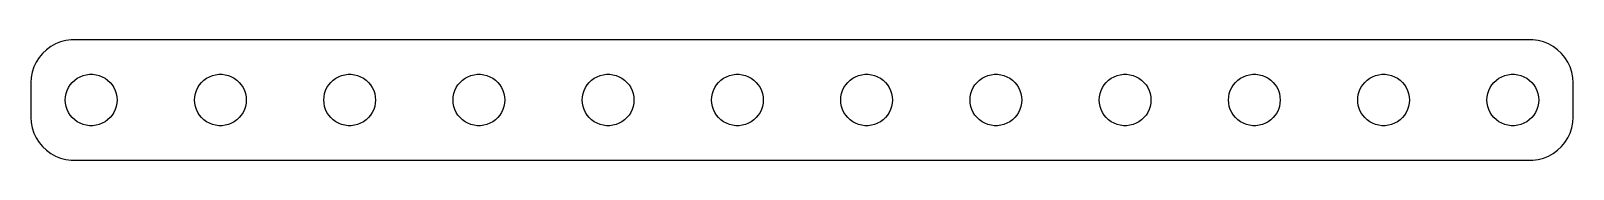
# Model space of a CAD drawing. Header units: metres. Extents: x -90 to 90, y 17 to 31.
import ezdxf

# ---------------------------------------------------------------- set-up
doc = ezdxf.new("R2010")
doc.units = ezdxf.units.M

msp = doc.modelspace()

# ---------------------------------------------------------------- linework, layer by layer
for p, q in [((-86.6289, 30.5241), (-87.1791, 30.2216)), ((-86.0451, 30.7553), (-86.6289, 30.5241)), ((-85.4369, 30.9114), (-86.0451, 30.7553)), ((-84.8139, 30.9901), (-85.4369, 30.9114)), ((84.8139, 30.9901), (-84.8139, 30.9901)), ((85.4369, 30.9114), (84.8139, 30.9901)), ((86.0451, 30.7553), (85.4369, 30.9114)), ((86.6289, 30.5241), (86.0451, 30.7553)), ((87.1791, 30.2216), (86.6289, 30.5241)), ((-88.5451, 28.9389), (-88.8815, 28.4088)), ((-88.1448, 29.4227), (-88.5451, 28.9389)), ((-87.6871, 29.8526), (-88.1448, 29.4227)), ((-87.1791, 30.2216), (-87.6871, 29.8526)), ((87.6871, 29.8526), (87.1791, 30.2216)), ((88.1448, 29.4227), (87.6871, 29.8526)), ((88.5451, 28.9389), (88.1448, 29.4227)), ((88.8815, 28.4088), (88.5451, 28.9389)), ((-89.3429, 27.2434), (-89.4606, 26.6267)), ((-89.1489, 27.8406), (-89.3429, 27.2434)), ((-88.8815, 28.4088), (-89.1489, 27.8406)), ((-83.7773, 26.7145), (-83.427, 26.8532)), ((-83.427, 26.8532), (-83.0621, 26.9469)), ((-83.0621, 26.9469), (-82.6884, 26.9941)), ((-82.6884, 26.9941), (-82.3116, 26.9941)), ((-82.3116, 26.9941), (-81.9379, 26.9469)), ((-81.9379, 26.9469), (-81.573, 26.8532)), ((-81.573, 26.8532), (-81.2227, 26.7145)), ((-68.7773, 26.7145), (-68.427, 26.8532)), ((-68.427, 26.8532), (-68.0621, 26.9469)), ((-68.0621, 26.9469), (-67.6884, 26.9941)), ((-67.6884, 26.9941), (-67.3116, 26.9941)), ((-67.3116, 26.9941), (-66.9379, 26.9469)), ((-66.9379, 26.9469), (-66.573, 26.8532)), ((-66.573, 26.8532), (-66.2227, 26.7145)), ((-53.7773, 26.7145), (-53.427, 26.8532)), ((-53.427, 26.8532), (-53.0621, 26.9469)), ((-53.0621, 26.9469), (-52.6884, 26.9941)), ((-52.6884, 26.9941), (-52.3116, 26.9941)), ((-52.3116, 26.9941), (-51.9379, 26.9469)), ((-51.9379, 26.9469), (-51.5729, 26.8532)), ((-51.5729, 26.8532), (-51.2227, 26.7145)), ((-38.7773, 26.7145), (-38.427, 26.8532)), ((-38.427, 26.8532), (-38.0621, 26.9469)), ((-38.0621, 26.9469), (-37.6884, 26.9941)), ((-37.6884, 26.9941), (-37.3116, 26.9941)), ((-37.3116, 26.9941), (-36.9379, 26.9469)), ((-36.9379, 26.9469), (-36.5729, 26.8532)), ((-36.5729, 26.8532), (-36.2227, 26.7145)), ((-23.7773, 26.7145), (-23.427, 26.8532)), ((-23.427, 26.8532), (-23.0621, 26.9469)), ((-23.0621, 26.9469), (-22.6884, 26.9941)), ((-22.6884, 26.9941), (-22.3116, 26.9941)), ((-22.3116, 26.9941), (-21.9379, 26.9469)), ((-21.9379, 26.9469), (-21.5729, 26.8532)), ((-21.5729, 26.8532), (-21.2227, 26.7145)), ((-8.77733, 26.7145), (-8.42705, 26.8532)), ((-8.42705, 26.8532), (-8.06213, 26.9469)), ((-8.06213, 26.9469), (-7.68837, 26.9941)), ((-7.68837, 26.9941), (-7.31161, 26.9941)), ((-7.31161, 26.9941), (-6.93785, 26.9469)), ((-6.93785, 26.9469), (-6.57294, 26.8532)), ((-6.57294, 26.8532), (-6.22266, 26.7145)), ((6.22266, 26.7145), (6.57294, 26.8532)), ((6.57294, 26.8532), (6.93785, 26.9469)), ((6.93785, 26.9469), (7.31161, 26.9941)), ((7.31161, 26.9941), (7.68837, 26.9941)), ((7.68837, 26.9941), (8.06213, 26.9469)), ((8.06213, 26.9469), (8.42705, 26.8532)), ((8.42705, 26.8532), (8.77733, 26.7145)), ((21.2227, 26.7145), (21.5729, 26.8532)), ((21.5729, 26.8532), (21.9379, 26.9469)), ((21.9379, 26.9469), (22.3116, 26.9941)), ((22.3116, 26.9941), (22.6884, 26.9941)), ((22.6884, 26.9941), (23.0621, 26.9469)), ((23.0621, 26.9469), (23.427, 26.8532)), ((23.427, 26.8532), (23.7773, 26.7145)), ((36.2227, 26.7145), (36.5729, 26.8532)), ((36.5729, 26.8532), (36.9379, 26.9469)), ((36.9379, 26.9469), (37.3116, 26.9941)), ((37.3116, 26.9941), (37.6884, 26.9941)), ((37.6884, 26.9941), (38.0621, 26.9469)), ((38.0621, 26.9469), (38.427, 26.8532)), ((38.427, 26.8532), (38.7773, 26.7145)), ((51.2227, 26.7145), (51.5729, 26.8532)), ((51.5729, 26.8532), (51.9379, 26.9469)), ((51.9379, 26.9469), (52.3116, 26.9941)), ((52.3116, 26.9941), (52.6884, 26.9941)), ((52.6884, 26.9941), (53.0621, 26.9469)), ((53.0621, 26.9469), (53.427, 26.8532)), ((53.427, 26.8532), (53.7773, 26.7145)), ((66.2227, 26.7145), (66.573, 26.8532)), ((66.573, 26.8532), (66.9379, 26.9469)), ((66.9379, 26.9469), (67.3116, 26.9941)), ((67.3116, 26.9941), (67.6884, 26.9941)), ((67.6884, 26.9941), (68.0621, 26.9469)), ((68.0621, 26.9469), (68.427, 26.8532)), ((68.427, 26.8532), (68.7773, 26.7145)), ((81.2227, 26.7145), (81.573, 26.8532)), ((81.573, 26.8532), (81.9379, 26.9469)), ((81.9379, 26.9469), (82.3116, 26.9941)), ((82.3116, 26.9941), (82.6884, 26.9941)), ((82.6884, 26.9941), (83.0621, 26.9469)), ((83.0621, 26.9469), (83.427, 26.8532)), ((83.427, 26.8532), (83.7773, 26.7145)), ((89.1489, 27.8406), (88.8815, 28.4088)), ((89.3429, 27.2434), (89.1489, 27.8406)), ((89.4606, 26.6267), (89.3429, 27.2434)), ((-89.4606, 26.6267), (-89.5, 26)), ((-89.5, 26), (-89.5, 22)), ((-85.4057, 24.7461), (-85.2893, 25.1044)), ((-85.2893, 25.1044), (-85.1289, 25.4453)), ((-85.1289, 25.4453), (-84.927, 25.7634)), ((-84.927, 25.7634), (-84.6869, 26.0536)), ((-84.6869, 26.0536), (-84.4123, 26.3115)), ((-84.4123, 26.3115), (-84.1075, 26.533)), ((-84.1075, 26.533), (-83.7773, 26.7145)), ((-81.2227, 26.7145), (-80.8925, 26.533)), ((-80.8925, 26.533), (-80.5877, 26.3115)), ((-80.5877, 26.3115), (-80.3131, 26.0536)), ((-80.3131, 26.0536), (-80.073, 25.7634)), ((-80.073, 25.7634), (-79.8711, 25.4453)), ((-79.8711, 25.4453), (-79.7107, 25.1044)), ((-79.7107, 25.1044), (-79.5943, 24.7461)), ((-70.4057, 24.7461), (-70.2893, 25.1044)), ((-70.2893, 25.1044), (-70.1289, 25.4453)), ((-70.1289, 25.4453), (-69.927, 25.7634)), ((-69.927, 25.7634), (-69.6869, 26.0536)), ((-69.6869, 26.0536), (-69.4123, 26.3115)), ((-69.4123, 26.3115), (-69.1075, 26.533)), ((-69.1075, 26.533), (-68.7773, 26.7145)), ((-66.2227, 26.7145), (-65.8925, 26.533)), ((-65.8925, 26.533), (-65.5877, 26.3115)), ((-65.5877, 26.3115), (-65.3131, 26.0536)), ((-65.3131, 26.0536), (-65.073, 25.7634)), ((-65.073, 25.7634), (-64.8711, 25.4453)), ((-64.8711, 25.4453), (-64.7107, 25.1044)), ((-64.7107, 25.1044), (-64.5943, 24.7461)), ((-55.4057, 24.7461), (-55.2893, 25.1044)), ((-55.2893, 25.1044), (-55.1289, 25.4453)), ((-55.1289, 25.4453), (-54.927, 25.7634)), ((-54.927, 25.7634), (-54.6869, 26.0536)), ((-54.6869, 26.0536), (-54.4123, 26.3115)), ((-54.4123, 26.3115), (-54.1075, 26.533)), ((-54.1075, 26.533), (-53.7773, 26.7145)), ((-51.2227, 26.7145), (-50.8925, 26.533)), ((-50.8925, 26.533), (-50.5877, 26.3115)), ((-50.5877, 26.3115), (-50.3131, 26.0536)), ((-50.3131, 26.0536), (-50.0729, 25.7634)), ((-50.0729, 25.7634), (-49.8711, 25.4453)), ((-49.8711, 25.4453), (-49.7107, 25.1044)), ((-49.7107, 25.1044), (-49.5942, 24.7461)), ((-40.4057, 24.7461), (-40.2893, 25.1044)), ((-40.2893, 25.1044), (-40.1289, 25.4453)), ((-40.1289, 25.4453), (-39.927, 25.7634)), ((-39.927, 25.7634), (-39.6869, 26.0536)), ((-39.6869, 26.0536), (-39.4123, 26.3115)), ((-39.4123, 26.3115), (-39.1075, 26.533)), ((-39.1075, 26.533), (-38.7773, 26.7145)), ((-36.2227, 26.7145), (-35.8925, 26.533)), ((-35.8925, 26.533), (-35.5877, 26.3115)), ((-35.5877, 26.3115), (-35.3131, 26.0536)), ((-35.3131, 26.0536), (-35.0729, 25.7634)), ((-35.0729, 25.7634), (-34.8711, 25.4453)), ((-34.8711, 25.4453), (-34.7107, 25.1044)), ((-34.7107, 25.1044), (-34.5942, 24.7461)), ((-25.4057, 24.7461), (-25.2893, 25.1044)), ((-25.2893, 25.1044), (-25.1289, 25.4453)), ((-25.1289, 25.4453), (-24.927, 25.7634)), ((-24.927, 25.7634), (-24.6869, 26.0536)), ((-24.6869, 26.0536), (-24.4123, 26.3115)), ((-24.4123, 26.3115), (-24.1075, 26.533)), ((-24.1075, 26.533), (-23.7773, 26.7145)), ((-21.2227, 26.7145), (-20.8925, 26.533)), ((-20.8925, 26.533), (-20.5877, 26.3115)), ((-20.5877, 26.3115), (-20.3131, 26.0536)), ((-20.3131, 26.0536), (-20.0729, 25.7634)), ((-20.0729, 25.7634), (-19.8711, 25.4453)), ((-19.8711, 25.4453), (-19.7107, 25.1044)), ((-19.7107, 25.1044), (-19.5942, 24.7461)), ((-10.4057, 24.7461), (-10.2893, 25.1044)), ((-10.2893, 25.1044), (-10.1289, 25.4453)), ((-10.1289, 25.4453), (-9.92705, 25.7634)), ((-9.92705, 25.7634), (-9.6869, 26.0536)), ((-9.6869, 26.0536), (-9.41226, 26.3115)), ((-9.41226, 26.3115), (-9.10747, 26.533)), ((-9.10747, 26.533), (-8.77733, 26.7145)), ((-6.22266, 26.7145), (-5.89252, 26.533)), ((-5.89252, 26.533), (-5.58772, 26.3115)), ((-5.58772, 26.3115), (-5.31308, 26.0536)), ((-5.31308, 26.0536), (-5.07294, 25.7634)), ((-5.07294, 25.7634), (-4.87108, 25.4453)), ((-4.87108, 25.4453), (-4.71066, 25.1044)), ((-4.71066, 25.1044), (-4.59424, 24.7461)), ((4.59424, 24.7461), (4.71066, 25.1044)), ((4.71066, 25.1044), (4.87108, 25.4453)), ((4.87108, 25.4453), (5.07294, 25.7634)), ((5.07294, 25.7634), (5.31308, 26.0536)), ((5.31308, 26.0536), (5.58772, 26.3115)), ((5.58772, 26.3115), (5.89252, 26.533)), ((5.89252, 26.533), (6.22266, 26.7145)), ((8.77733, 26.7145), (9.10747, 26.533)), ((9.10747, 26.533), (9.41226, 26.3115)), ((9.41226, 26.3115), (9.6869, 26.0536)), ((9.6869, 26.0536), (9.92705, 25.7634)), ((9.92705, 25.7634), (10.1289, 25.4453)), ((10.1289, 25.4453), (10.2893, 25.1044)), ((10.2893, 25.1044), (10.4057, 24.7461)), ((19.5942, 24.7461), (19.7107, 25.1044)), ((19.7107, 25.1044), (19.8711, 25.4453)), ((19.8711, 25.4453), (20.0729, 25.7634)), ((20.0729, 25.7634), (20.3131, 26.0536)), ((20.3131, 26.0536), (20.5877, 26.3115)), ((20.5877, 26.3115), (20.8925, 26.533)), ((20.8925, 26.533), (21.2227, 26.7145)), ((23.7773, 26.7145), (24.1075, 26.533)), ((24.1075, 26.533), (24.4123, 26.3115)), ((24.4123, 26.3115), (24.6869, 26.0536)), ((24.6869, 26.0536), (24.927, 25.7634)), ((24.927, 25.7634), (25.1289, 25.4453)), ((25.1289, 25.4453), (25.2893, 25.1044)), ((25.2893, 25.1044), (25.4057, 24.7461)), ((34.5942, 24.7461), (34.7107, 25.1044)), ((34.7107, 25.1044), (34.8711, 25.4453)), ((34.8711, 25.4453), (35.0729, 25.7634)), ((35.0729, 25.7634), (35.3131, 26.0536)), ((35.3131, 26.0536), (35.5877, 26.3115)), ((35.5877, 26.3115), (35.8925, 26.533)), ((35.8925, 26.533), (36.2227, 26.7145)), ((38.7773, 26.7145), (39.1075, 26.533)), ((39.1075, 26.533), (39.4123, 26.3115)), ((39.4123, 26.3115), (39.6869, 26.0536)), ((39.6869, 26.0536), (39.927, 25.7634)), ((39.927, 25.7634), (40.1289, 25.4453)), ((40.1289, 25.4453), (40.2893, 25.1044)), ((40.2893, 25.1044), (40.4057, 24.7461)), ((49.5942, 24.7461), (49.7107, 25.1044)), ((49.7107, 25.1044), (49.8711, 25.4453)), ((49.8711, 25.4453), (50.0729, 25.7634)), ((50.0729, 25.7634), (50.3131, 26.0536)), ((50.3131, 26.0536), (50.5877, 26.3115)), ((50.5877, 26.3115), (50.8925, 26.533)), ((50.8925, 26.533), (51.2227, 26.7145)), ((53.7773, 26.7145), (54.1075, 26.533)), ((54.1075, 26.533), (54.4123, 26.3115)), ((54.4123, 26.3115), (54.6869, 26.0536)), ((54.6869, 26.0536), (54.927, 25.7634)), ((54.927, 25.7634), (55.1289, 25.4453)), ((55.1289, 25.4453), (55.2893, 25.1044)), ((55.2893, 25.1044), (55.4057, 24.7461)), ((64.5943, 24.7461), (64.7107, 25.1044)), ((64.7107, 25.1044), (64.8711, 25.4453)), ((64.8711, 25.4453), (65.073, 25.7634)), ((65.073, 25.7634), (65.3131, 26.0536)), ((65.3131, 26.0536), (65.5877, 26.3115)), ((65.5877, 26.3115), (65.8925, 26.533)), ((65.8925, 26.533), (66.2227, 26.7145)), ((68.7773, 26.7145), (69.1075, 26.533)), ((69.1075, 26.533), (69.4123, 26.3115)), ((69.4123, 26.3115), (69.6869, 26.0536)), ((69.6869, 26.0536), (69.927, 25.7634)), ((69.927, 25.7634), (70.1289, 25.4453)), ((70.1289, 25.4453), (70.2893, 25.1044)), ((70.2893, 25.1044), (70.4057, 24.7461)), ((79.5943, 24.7461), (79.7107, 25.1044)), ((79.7107, 25.1044), (79.8711, 25.4453)), ((79.8711, 25.4453), (80.073, 25.7634)), ((80.073, 25.7634), (80.3131, 26.0536)), ((80.3131, 26.0536), (80.5877, 26.3115)), ((80.5877, 26.3115), (80.8925, 26.533)), ((80.8925, 26.533), (81.2227, 26.7145)), ((83.7773, 26.7145), (84.1075, 26.533)), ((84.1075, 26.533), (84.4123, 26.3115)), ((84.4123, 26.3115), (84.6869, 26.0536)), ((84.6869, 26.0536), (84.927, 25.7634)), ((84.927, 25.7634), (85.1289, 25.4453)), ((85.1289, 25.4453), (85.2893, 25.1044)), ((85.2893, 25.1044), (85.4057, 24.7461)), ((89.5, 26), (89.4606, 26.6267)), ((89.5, 22), (89.5, 26)), ((-85.5, 24), (-85.4763, 24.376)), ((-85.4763, 23.624), (-85.5, 24)), ((-85.4763, 24.376), (-85.4057, 24.7461)), ((-85.4057, 23.2539), (-85.4763, 23.624)), ((-79.5943, 24.7461), (-79.5237, 24.376)), ((-79.5237, 23.624), (-79.5943, 23.2539)), ((-79.5237, 24.376), (-79.5, 24)), ((-79.5, 24), (-79.5237, 23.624)), ((-70.5, 24), (-70.4763, 24.376)), ((-70.4763, 23.624), (-70.5, 24)), ((-70.4763, 24.376), (-70.4057, 24.7461)), ((-70.4057, 23.2539), (-70.4763, 23.624)), ((-64.5943, 24.7461), (-64.5237, 24.376)), ((-64.5237, 23.624), (-64.5943, 23.2539)), ((-64.5237, 24.376), (-64.5, 24)), ((-64.5, 24), (-64.5237, 23.624)), ((-55.5, 24), (-55.4763, 24.376)), ((-55.4763, 23.624), (-55.5, 24)), ((-55.4763, 24.376), (-55.4057, 24.7461)), ((-55.4057, 23.2539), (-55.4763, 23.624)), ((-49.5942, 24.7461), (-49.5237, 24.376)), ((-49.5237, 23.624), (-49.5942, 23.2539)), ((-49.5237, 24.376), (-49.5, 24)), ((-49.5, 24), (-49.5237, 23.624)), ((-40.5, 24), (-40.4763, 24.376)), ((-40.4763, 23.624), (-40.5, 24)), ((-40.4763, 24.376), (-40.4057, 24.7461)), ((-40.4057, 23.2539), (-40.4763, 23.624)), ((-34.5942, 24.7461), (-34.5237, 24.376)), ((-34.5237, 23.624), (-34.5942, 23.2539)), ((-34.5237, 24.376), (-34.5, 24)), ((-34.5, 24), (-34.5237, 23.624)), ((-25.5, 24), (-25.4763, 24.376)), ((-25.4763, 23.624), (-25.5, 24)), ((-25.4763, 24.376), (-25.4057, 24.7461)), ((-25.4057, 23.2539), (-25.4763, 23.624)), ((-19.5942, 24.7461), (-19.5237, 24.376)), ((-19.5237, 23.624), (-19.5942, 23.2539)), ((-19.5237, 24.376), (-19.5, 24)), ((-19.5, 24), (-19.5237, 23.624)), ((-10.5, 24), (-10.4763, 24.376)), ((-10.4763, 23.624), (-10.5, 24)), ((-10.4763, 24.376), (-10.4057, 24.7461)), ((-10.4057, 23.2539), (-10.4763, 23.624)), ((-4.59424, 24.7461), (-4.52365, 24.376)), ((-4.52365, 23.624), (-4.59424, 23.2539)), ((-4.52365, 24.376), (-4.5, 24)), ((-4.5, 24), (-4.52365, 23.624)), ((4.5, 24), (4.52365, 24.376)), ((4.52365, 23.624), (4.5, 24)), ((4.52365, 24.376), (4.59424, 24.7461)), ((4.59424, 23.2539), (4.52365, 23.624)), ((10.4057, 24.7461), (10.4763, 24.376)), ((10.4763, 23.624), (10.4057, 23.2539)), ((10.4763, 24.376), (10.5, 24)), ((10.5, 24), (10.4763, 23.624)), ((19.5, 24), (19.5237, 24.376)), ((19.5237, 23.624), (19.5, 24)), ((19.5237, 24.376), (19.5942, 24.7461)), ((19.5942, 23.2539), (19.5237, 23.624)), ((25.4057, 24.7461), (25.4763, 24.376)), ((25.4763, 23.624), (25.4057, 23.2539)), ((25.4763, 24.376), (25.5, 24)), ((25.5, 24), (25.4763, 23.624)), ((34.5, 24), (34.5237, 24.376)), ((34.5237, 23.624), (34.5, 24)), ((34.5237, 24.376), (34.5942, 24.7461)), ((34.5942, 23.2539), (34.5237, 23.624)), ((40.4057, 24.7461), (40.4763, 24.376)), ((40.4763, 23.624), (40.4057, 23.2539)), ((40.4763, 24.376), (40.5, 24)), ((40.5, 24), (40.4763, 23.624)), ((49.5, 24), (49.5237, 24.376)), ((49.5237, 23.624), (49.5, 24)), ((49.5237, 24.376), (49.5942, 24.7461)), ((49.5942, 23.2539), (49.5237, 23.624)), ((55.4057, 24.7461), (55.4763, 24.376)), ((55.4763, 23.624), (55.4057, 23.2539)), ((55.4763, 24.376), (55.5, 24)), ((55.5, 24), (55.4763, 23.624)), ((64.5, 24), (64.5237, 24.376)), ((64.5237, 23.624), (64.5, 24)), ((64.5237, 24.376), (64.5943, 24.7461)), ((64.5943, 23.2539), (64.5237, 23.624)), ((70.4057, 24.7461), (70.4763, 24.376)), ((70.4763, 23.624), (70.4057, 23.2539)), ((70.4763, 24.376), (70.5, 24)), ((70.5, 24), (70.4763, 23.624)), ((79.5, 24), (79.5237, 24.376)), ((79.5237, 23.624), (79.5, 24)), ((79.5237, 24.376), (79.5943, 24.7461)), ((79.5943, 23.2539), (79.5237, 23.624)), ((85.4057, 24.7461), (85.4763, 24.376)), ((85.4763, 23.624), (85.4057, 23.2539)), ((85.4763, 24.376), (85.5, 24)), ((85.5, 24), (85.4763, 23.624)), ((-89.5, 22), (-89.4606, 21.3733)), ((-85.2893, 22.8956), (-85.4057, 23.2539)), ((-85.1289, 22.5547), (-85.2893, 22.8956)), ((-84.927, 22.2366), (-85.1289, 22.5547)), ((-84.6869, 21.9464), (-84.927, 22.2366)), ((-84.4123, 21.6885), (-84.6869, 21.9464)), ((-84.1075, 21.467), (-84.4123, 21.6885)), ((-80.5877, 21.6885), (-80.8925, 21.467)), ((-80.3131, 21.9464), (-80.5877, 21.6885)), ((-80.073, 22.2366), (-80.3131, 21.9464)), ((-79.8711, 22.5547), (-80.073, 22.2366)), ((-79.7107, 22.8956), (-79.8711, 22.5547)), ((-79.5943, 23.2539), (-79.7107, 22.8956)), ((-70.2893, 22.8956), (-70.4057, 23.2539)), ((-70.1289, 22.5547), (-70.2893, 22.8956)), ((-69.927, 22.2366), (-70.1289, 22.5547)), ((-69.6869, 21.9464), (-69.927, 22.2366)), ((-69.4123, 21.6885), (-69.6869, 21.9464)), ((-69.1075, 21.467), (-69.4123, 21.6885)), ((-65.5877, 21.6885), (-65.8925, 21.467)), ((-65.3131, 21.9464), (-65.5877, 21.6885)), ((-65.073, 22.2366), (-65.3131, 21.9464)), ((-64.8711, 22.5547), (-65.073, 22.2366)), ((-64.7107, 22.8956), (-64.8711, 22.5547)), ((-64.5943, 23.2539), (-64.7107, 22.8956)), ((-55.2893, 22.8956), (-55.4057, 23.2539)), ((-55.1289, 22.5547), (-55.2893, 22.8956)), ((-54.927, 22.2366), (-55.1289, 22.5547)), ((-54.6869, 21.9464), (-54.927, 22.2366)), ((-54.4123, 21.6885), (-54.6869, 21.9464)), ((-54.1075, 21.467), (-54.4123, 21.6885)), ((-50.5877, 21.6885), (-50.8925, 21.467)), ((-50.3131, 21.9464), (-50.5877, 21.6885)), ((-50.0729, 22.2366), (-50.3131, 21.9464)), ((-49.8711, 22.5547), (-50.0729, 22.2366)), ((-49.7107, 22.8956), (-49.8711, 22.5547)), ((-49.5942, 23.2539), (-49.7107, 22.8956)), ((-40.2893, 22.8956), (-40.4057, 23.2539)), ((-40.1289, 22.5547), (-40.2893, 22.8956)), ((-39.927, 22.2366), (-40.1289, 22.5547)), ((-39.6869, 21.9464), (-39.927, 22.2366)), ((-39.4123, 21.6885), (-39.6869, 21.9464)), ((-39.1075, 21.467), (-39.4123, 21.6885)), ((-35.5877, 21.6885), (-35.8925, 21.467)), ((-35.3131, 21.9464), (-35.5877, 21.6885)), ((-35.0729, 22.2366), (-35.3131, 21.9464)), ((-34.8711, 22.5547), (-35.0729, 22.2366)), ((-34.7107, 22.8956), (-34.8711, 22.5547)), ((-34.5942, 23.2539), (-34.7107, 22.8956)), ((-25.2893, 22.8956), (-25.4057, 23.2539)), ((-25.1289, 22.5547), (-25.2893, 22.8956)), ((-24.927, 22.2366), (-25.1289, 22.5547)), ((-24.6869, 21.9464), (-24.927, 22.2366)), ((-24.4123, 21.6885), (-24.6869, 21.9464)), ((-24.1075, 21.467), (-24.4123, 21.6885)), ((-20.5877, 21.6885), (-20.8925, 21.467)), ((-20.3131, 21.9464), (-20.5877, 21.6885)), ((-20.0729, 22.2366), (-20.3131, 21.9464)), ((-19.8711, 22.5547), (-20.0729, 22.2366)), ((-19.7107, 22.8956), (-19.8711, 22.5547)), ((-19.5942, 23.2539), (-19.7107, 22.8956)), ((-10.2893, 22.8956), (-10.4057, 23.2539)), ((-10.1289, 22.5547), (-10.2893, 22.8956)), ((-9.92705, 22.2366), (-10.1289, 22.5547)), ((-9.6869, 21.9464), (-9.92705, 22.2366)), ((-9.41226, 21.6885), (-9.6869, 21.9464)), ((-9.10747, 21.467), (-9.41226, 21.6885)), ((-5.58772, 21.6885), (-5.89252, 21.467)), ((-5.31308, 21.9464), (-5.58772, 21.6885)), ((-5.07294, 22.2366), (-5.31308, 21.9464)), ((-4.87108, 22.5547), (-5.07294, 22.2366)), ((-4.71066, 22.8956), (-4.87108, 22.5547)), ((-4.59424, 23.2539), (-4.71066, 22.8956)), ((4.71066, 22.8956), (4.59424, 23.2539)), ((4.87108, 22.5547), (4.71066, 22.8956)), ((5.07294, 22.2366), (4.87108, 22.5547)), ((5.31308, 21.9464), (5.07294, 22.2366)), ((5.58772, 21.6885), (5.31308, 21.9464)), ((5.89252, 21.467), (5.58772, 21.6885)), ((9.41226, 21.6885), (9.10747, 21.467)), ((9.6869, 21.9464), (9.41226, 21.6885)), ((9.92705, 22.2366), (9.6869, 21.9464)), ((10.1289, 22.5547), (9.92705, 22.2366)), ((10.2893, 22.8956), (10.1289, 22.5547)), ((10.4057, 23.2539), (10.2893, 22.8956)), ((19.7107, 22.8956), (19.5942, 23.2539)), ((19.8711, 22.5547), (19.7107, 22.8956)), ((20.0729, 22.2366), (19.8711, 22.5547)), ((20.3131, 21.9464), (20.0729, 22.2366)), ((20.5877, 21.6885), (20.3131, 21.9464)), ((20.8925, 21.467), (20.5877, 21.6885)), ((24.4123, 21.6885), (24.1075, 21.467)), ((24.6869, 21.9464), (24.4123, 21.6885)), ((24.927, 22.2366), (24.6869, 21.9464)), ((25.1289, 22.5547), (24.927, 22.2366)), ((25.2893, 22.8956), (25.1289, 22.5547)), ((25.4057, 23.2539), (25.2893, 22.8956)), ((34.7107, 22.8956), (34.5942, 23.2539)), ((34.8711, 22.5547), (34.7107, 22.8956)), ((35.0729, 22.2366), (34.8711, 22.5547)), ((35.3131, 21.9464), (35.0729, 22.2366)), ((35.5877, 21.6885), (35.3131, 21.9464)), ((35.8925, 21.467), (35.5877, 21.6885)), ((39.4123, 21.6885), (39.1075, 21.467)), ((39.6869, 21.9464), (39.4123, 21.6885)), ((39.927, 22.2366), (39.6869, 21.9464)), ((40.1289, 22.5547), (39.927, 22.2366)), ((40.2893, 22.8956), (40.1289, 22.5547)), ((40.4057, 23.2539), (40.2893, 22.8956)), ((49.7107, 22.8956), (49.5942, 23.2539)), ((49.8711, 22.5547), (49.7107, 22.8956)), ((50.0729, 22.2366), (49.8711, 22.5547)), ((50.3131, 21.9464), (50.0729, 22.2366)), ((50.5877, 21.6885), (50.3131, 21.9464)), ((50.8925, 21.467), (50.5877, 21.6885)), ((54.4123, 21.6885), (54.1075, 21.467)), ((54.6869, 21.9464), (54.4123, 21.6885)), ((54.927, 22.2366), (54.6869, 21.9464)), ((55.1289, 22.5547), (54.927, 22.2366)), ((55.2893, 22.8956), (55.1289, 22.5547)), ((55.4057, 23.2539), (55.2893, 22.8956)), ((64.7107, 22.8956), (64.5943, 23.2539)), ((64.8711, 22.5547), (64.7107, 22.8956)), ((65.073, 22.2366), (64.8711, 22.5547)), ((65.3131, 21.9464), (65.073, 22.2366)), ((65.5877, 21.6885), (65.3131, 21.9464)), ((65.8925, 21.467), (65.5877, 21.6885)), ((69.4123, 21.6885), (69.1075, 21.467)), ((69.6869, 21.9464), (69.4123, 21.6885)), ((69.927, 22.2366), (69.6869, 21.9464)), ((70.1289, 22.5547), (69.927, 22.2366)), ((70.2893, 22.8956), (70.1289, 22.5547)), ((70.4057, 23.2539), (70.2893, 22.8956)), ((79.7107, 22.8956), (79.5943, 23.2539)), ((79.8711, 22.5547), (79.7107, 22.8956)), ((80.073, 22.2366), (79.8711, 22.5547)), ((80.3131, 21.9464), (80.073, 22.2366)), ((80.5877, 21.6885), (80.3131, 21.9464)), ((80.8925, 21.467), (80.5877, 21.6885)), ((84.4123, 21.6885), (84.1075, 21.467)), ((84.6869, 21.9464), (84.4123, 21.6885)), ((84.927, 22.2366), (84.6869, 21.9464)), ((85.1289, 22.5547), (84.927, 22.2366)), ((85.2893, 22.8956), (85.1289, 22.5547)), ((85.4057, 23.2539), (85.2893, 22.8956)), ((89.4606, 21.3733), (89.5, 22)), ((-89.4606, 21.3733), (-89.3429, 20.7566)), ((-89.3429, 20.7566), (-89.1489, 20.1594)), ((-89.1489, 20.1594), (-88.8815, 19.5912)), ((-83.7773, 21.2855), (-84.1075, 21.467)), ((-83.427, 21.1468), (-83.7773, 21.2855)), ((-83.0621, 21.0531), (-83.427, 21.1468)), ((-82.6884, 21.0059), (-83.0621, 21.0531)), ((-82.3116, 21.0059), (-82.6884, 21.0059)), ((-81.9379, 21.0531), (-82.3116, 21.0059)), ((-81.573, 21.1468), (-81.9379, 21.0531)), ((-81.2227, 21.2855), (-81.573, 21.1468)), ((-80.8925, 21.467), (-81.2227, 21.2855)), ((-68.7773, 21.2855), (-69.1075, 21.467)), ((-68.427, 21.1468), (-68.7773, 21.2855)), ((-68.0621, 21.0531), (-68.427, 21.1468)), ((-67.6884, 21.0059), (-68.0621, 21.0531)), ((-67.3116, 21.0059), (-67.6884, 21.0059)), ((-66.9379, 21.0531), (-67.3116, 21.0059)), ((-66.573, 21.1468), (-66.9379, 21.0531)), ((-66.2227, 21.2855), (-66.573, 21.1468)), ((-65.8925, 21.467), (-66.2227, 21.2855)), ((-53.7773, 21.2855), (-54.1075, 21.467)), ((-53.427, 21.1468), (-53.7773, 21.2855)), ((-53.0621, 21.0531), (-53.427, 21.1468)), ((-52.6884, 21.0059), (-53.0621, 21.0531)), ((-52.3116, 21.0059), (-52.6884, 21.0059)), ((-51.9379, 21.0531), (-52.3116, 21.0059)), ((-51.5729, 21.1468), (-51.9379, 21.0531)), ((-51.2227, 21.2855), (-51.5729, 21.1468)), ((-50.8925, 21.467), (-51.2227, 21.2855)), ((-38.7773, 21.2855), (-39.1075, 21.467)), ((-38.427, 21.1468), (-38.7773, 21.2855)), ((-38.0621, 21.0531), (-38.427, 21.1468)), ((-37.6884, 21.0059), (-38.0621, 21.0531)), ((-37.3116, 21.0059), (-37.6884, 21.0059)), ((-36.9379, 21.0531), (-37.3116, 21.0059)), ((-36.5729, 21.1468), (-36.9379, 21.0531)), ((-36.2227, 21.2855), (-36.5729, 21.1468)), ((-35.8925, 21.467), (-36.2227, 21.2855)), ((-23.7773, 21.2855), (-24.1075, 21.467)), ((-23.427, 21.1468), (-23.7773, 21.2855)), ((-23.0621, 21.0531), (-23.427, 21.1468)), ((-22.6884, 21.0059), (-23.0621, 21.0531)), ((-22.3116, 21.0059), (-22.6884, 21.0059)), ((-21.9379, 21.0531), (-22.3116, 21.0059)), ((-21.5729, 21.1468), (-21.9379, 21.0531)), ((-21.2227, 21.2855), (-21.5729, 21.1468)), ((-20.8925, 21.467), (-21.2227, 21.2855)), ((-8.77733, 21.2855), (-9.10747, 21.467)), ((-8.42705, 21.1468), (-8.77733, 21.2855)), ((-8.06213, 21.0531), (-8.42705, 21.1468)), ((-7.68837, 21.0059), (-8.06213, 21.0531)), ((-7.31161, 21.0059), (-7.68837, 21.0059)), ((-6.93785, 21.0531), (-7.31161, 21.0059)), ((-6.57294, 21.1468), (-6.93785, 21.0531)), ((-6.22266, 21.2855), (-6.57294, 21.1468)), ((-5.89252, 21.467), (-6.22266, 21.2855)), ((6.22266, 21.2855), (5.89252, 21.467)), ((6.57294, 21.1468), (6.22266, 21.2855)), ((6.93785, 21.0531), (6.57294, 21.1468)), ((7.31161, 21.0059), (6.93785, 21.0531)), ((7.68837, 21.0059), (7.31161, 21.0059)), ((8.06213, 21.0531), (7.68837, 21.0059)), ((8.42705, 21.1468), (8.06213, 21.0531)), ((8.77733, 21.2855), (8.42705, 21.1468)), ((9.10747, 21.467), (8.77733, 21.2855)), ((21.2227, 21.2855), (20.8925, 21.467)), ((21.5729, 21.1468), (21.2227, 21.2855)), ((21.9379, 21.0531), (21.5729, 21.1468)), ((22.3116, 21.0059), (21.9379, 21.0531)), ((22.6884, 21.0059), (22.3116, 21.0059)), ((23.0621, 21.0531), (22.6884, 21.0059)), ((23.427, 21.1468), (23.0621, 21.0531)), ((23.7773, 21.2855), (23.427, 21.1468)), ((24.1075, 21.467), (23.7773, 21.2855)), ((36.2227, 21.2855), (35.8925, 21.467)), ((36.5729, 21.1468), (36.2227, 21.2855)), ((36.9379, 21.0531), (36.5729, 21.1468)), ((37.3116, 21.0059), (36.9379, 21.0531)), ((37.6884, 21.0059), (37.3116, 21.0059)), ((38.0621, 21.0531), (37.6884, 21.0059)), ((38.427, 21.1468), (38.0621, 21.0531)), ((38.7773, 21.2855), (38.427, 21.1468)), ((39.1075, 21.467), (38.7773, 21.2855)), ((51.2227, 21.2855), (50.8925, 21.467)), ((51.5729, 21.1468), (51.2227, 21.2855)), ((51.9379, 21.0531), (51.5729, 21.1468)), ((52.3116, 21.0059), (51.9379, 21.0531)), ((52.6884, 21.0059), (52.3116, 21.0059)), ((53.0621, 21.0531), (52.6884, 21.0059)), ((53.427, 21.1468), (53.0621, 21.0531)), ((53.7773, 21.2855), (53.427, 21.1468)), ((54.1075, 21.467), (53.7773, 21.2855)), ((66.2227, 21.2855), (65.8925, 21.467)), ((66.573, 21.1468), (66.2227, 21.2855)), ((66.9379, 21.0531), (66.573, 21.1468)), ((67.3116, 21.0059), (66.9379, 21.0531)), ((67.6884, 21.0059), (67.3116, 21.0059)), ((68.0621, 21.0531), (67.6884, 21.0059)), ((68.427, 21.1468), (68.0621, 21.0531)), ((68.7773, 21.2855), (68.427, 21.1468)), ((69.1075, 21.467), (68.7773, 21.2855)), ((81.2227, 21.2855), (80.8925, 21.467)), ((81.573, 21.1468), (81.2227, 21.2855)), ((81.9379, 21.0531), (81.573, 21.1468)), ((82.3116, 21.0059), (81.9379, 21.0531)), ((82.6884, 21.0059), (82.3116, 21.0059)), ((83.0621, 21.0531), (82.6884, 21.0059)), ((83.427, 21.1468), (83.0621, 21.0531)), ((83.7773, 21.2855), (83.427, 21.1468)), ((84.1075, 21.467), (83.7773, 21.2855)), ((88.8815, 19.5912), (89.1489, 20.1594)), ((89.1489, 20.1594), (89.3429, 20.7566)), ((89.3429, 20.7566), (89.4606, 21.3733)), ((-88.8815, 19.5912), (-88.5451, 19.0611)), ((-88.5451, 19.0611), (-88.1448, 18.5773)), ((-88.1448, 18.5773), (-87.6871, 18.1474)), ((-87.6871, 18.1474), (-87.1791, 17.7784)), ((87.1791, 17.7784), (87.6871, 18.1474)), ((87.6871, 18.1474), (88.1448, 18.5773)), ((88.1448, 18.5773), (88.5451, 19.0611)), ((88.5451, 19.0611), (88.8815, 19.5912)), ((-87.1791, 17.7784), (-86.6289, 17.4759)), ((-86.6289, 17.4759), (-86.0451, 17.2447)), ((-86.0451, 17.2447), (-85.4369, 17.0886)), ((-85.4369, 17.0886), (-84.8139, 17.0099)), ((-84.8139, 17.0099), (84.8139, 17.0099)), ((84.8139, 17.0099), (85.4369, 17.0886)), ((85.4369, 17.0886), (86.0451, 17.2447)), ((86.0451, 17.2447), (86.6289, 17.4759)), ((86.6289, 17.4759), (87.1791, 17.7784))]:
    msp.add_line(p, q)

doc.saveas('drawing.dxf')
